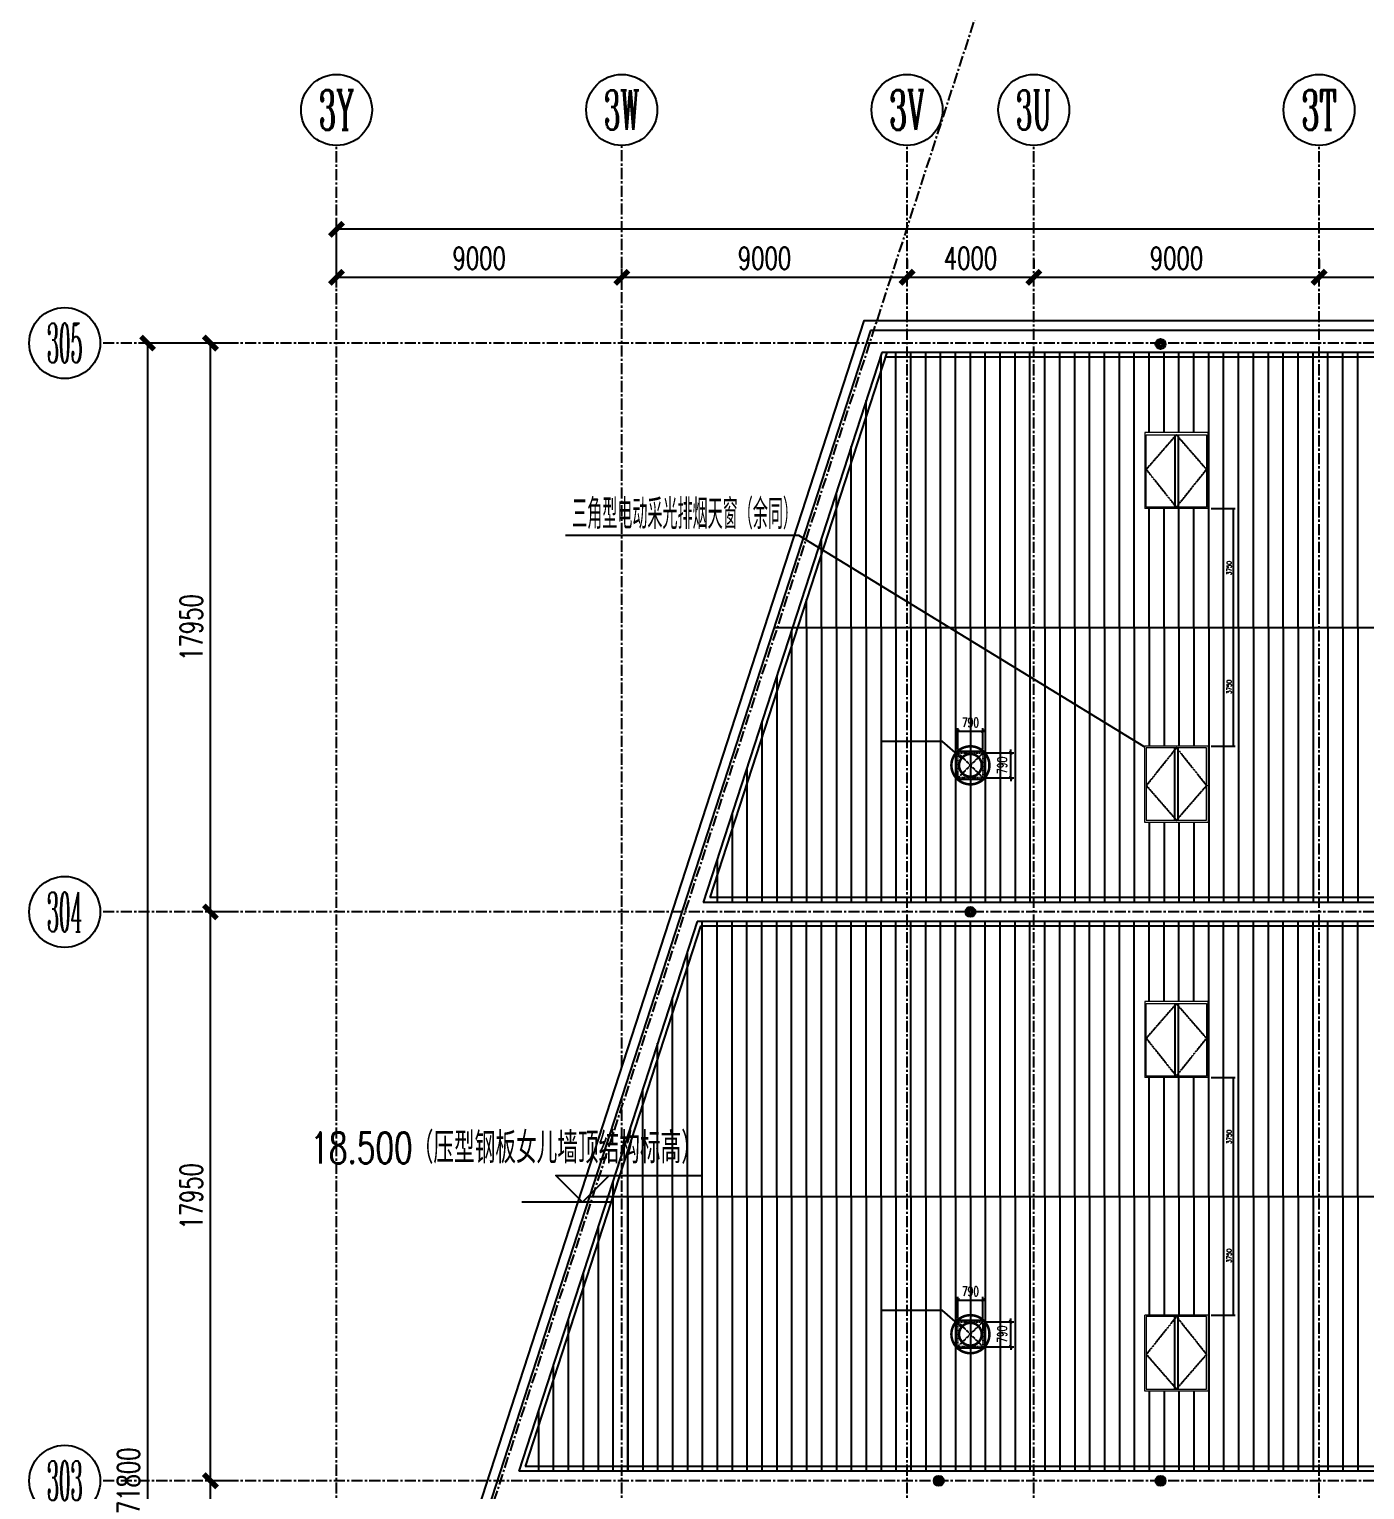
# Model space of a CAD drawing. Extents: x -599358 to 2865263, y -1062760 to 486533.
# Drawn here: x 1799979 to 1842118, y -843935 to -797847 of the extents above; entities that cross this region are included whole.
import ezdxf
from ezdxf.enums import TextEntityAlignment as Align

# ---------------------------------------------------------------- set-up
doc = ezdxf.new("R2010")
doc.units = 0
doc.set_wipeout_variables(frame=1)
for name, pattern in [('CENTER', [2, 1.25, -0.25, 0.25, -0.25]), ('DASH', [0.35, 0.25, -0.1]), ('HIDDEN', [0.375, 0.25, -0.125])]:
    doc.linetypes.add(name, pattern=pattern)
for name, color, linetype in [('3符号', 173, 'Continuous'), ('3索引', 3, 'Continuous'), ('A-AXIS-DP', 126, 'Continuous'), ('A-AXIS-SYMB', 3, 'Continuous'), ('A-LIN-V', 9, 'Continuous'), ('A-SFCE', 30, 'Continuous'), ('A-WINDOW', 140, 'Continuous'), ('DIM', 173, 'Continuous'), ('DIM_SYMB', 3, 'Continuous'), ('DOTE', 1, 'CENTER'), ('PUB_TEXT', 7, 'Continuous'), ('参考线', 8, 'Continuous'), ('外框', 1, 'HIDDEN'), ('屋面板111', 6, 'Continuous'), ('文本', 4, 'Continuous'), ('暖通', 7, 'Continuous'), ('虹吸雨水斗', 6, 'Continuous')]:
    doc.layers.add(name, color=color, linetype=linetype)
doc.layers.add('成型线', color=3, linetype='Continuous', lineweight=18)
doc.styles.add('_TCH_AXIS', font='COMPLEX', dxfattribs={"bigfont": 'GBCBIG'})
doc.styles.add('_TCH_DIM', font='SIMPLEX', dxfattribs={"bigfont": 'GBCBIG'})
doc.styles.add('_TCH_DIM_T3', font='SIMPLEX', dxfattribs={"width": 0.705882, "bigfont": 'GBCBIG'})
doc.styles.add('DHTEXT-1', font='romans.shx', dxfattribs={"width": 0.7, "bigfont": 'chinese.shx'})
doc.styles.add('卓越符号', font='ROMANS.shx', dxfattribs={"width": 0.7, "bigfont": 'CHINESE.shx'})
doc.dimstyles.new('_TCH_ARCH&&100', dxfattribs={"dimtxt": 297.5, "dimasz": 100, "dimexe": 100, "dimexo": 100, "dimgap": 126.25, "dimtad": 1, "dimdec": 0, "dimzin": 0, "dimdsep": 46, "dimtxsty": '_TCH_DIM_T3', "dimblk": 'ARCHTICK', "dimcen": 0.09, "dimclrt": 7, "dimazin": 2, "dimtfac": 1, "dimtdec": 0, "dimtix": 1, "dimtmove": 2, "dimatfit": 3, "dimfxl": 0, "dimtolj": 1, "dimtzin": 0, "dimarcsym": 0})
doc.dimstyles.new('_TCH_ARCH&&50', dxfattribs={"dimtxt": 148.75, "dimasz": 50, "dimexe": 50, "dimexo": 50, "dimgap": 63.125, "dimtad": 1, "dimdec": 0, "dimzin": 0, "dimdsep": 46, "dimtxsty": '_TCH_DIM_T3', "dimblk": 'ARCHTICK', "dimcen": 0.09, "dimclrt": 7, "dimazin": 2, "dimtfac": 1, "dimtdec": 0, "dimtix": 1, "dimtmove": 2, "dimatfit": 3, "dimfxl": 0, "dimtolj": 1, "dimtzin": 0, "dimarcsym": 0})
doc.dimstyles.new('ZN280', dxfattribs={"dimscale": 280, "dimtxt": 2.5, "dimasz": 1.5, "dimexe": 1, "dimexo": 2, "dimgap": 0.9, "dimtad": 1, "dimdec": 0, "dimdsep": 46, "dimtxsty": 'DHTEXT-1', "dimblk": 'ARCHTICK', "dimcen": 2.5, "dimclrd": 173, "dimclre": 173, "dimclrt": 7, "dimazin": 2, "dimtfac": 1, "dimtdec": 0, "dimtix": 1, "dimtmove": 2, "dimatfit": 3, "dimfxl": 0, "dimarcsym": 0})

# ---------------------------------------------------------------- blocks, each defined once
blk = doc.blocks.new('卓越-轴号')
blk.add_circle((0, 0), 4)
at = {"color": 0, "style": '_TCH_AXIS', "width": 1.041667, "flags": 8}
blk.add_attdef('A', text='', height=4.48, dxfattribs=at).set_placement((-2, -2.24), (2, -2.24), align=Align.FIT)
blk = doc.blocks.new('*U612')
at = {"ltscale": 10}
blk.add_line((3.48, 0), (-6.85, 0), dxfattribs=at)
blk.add_lwpolyline([(3, 3), (0, 0), (-3, 3), (13.45, 3)])
at = {"color": 0, "style": '卓越符号', "width": 0.7, "flags": 8}
blk.add_attdef('±0.000', text='', height=3.5, dxfattribs=at).set_placement((13.45, 4.35), align=Align.RIGHT)
blk = doc.blocks.new('“奔腾”虹吸雨水斗')
at = {"layer": '虹吸雨水斗', "lineweight": 25}
for p, q in [((946944, 86685), (947028, 86658)), ((947028, 86641), (946944, 86614)), ((947032, 86673), (946946, 86692)), ((946946, 86607), (947032, 86625)), ((946982, 86753), (947040, 86688)), ((947040, 86611), (946982, 86546)), ((947052, 86699), (946987, 86758)), ((946987, 86541), (947052, 86600)), ((947048, 86793), (947066, 86707)), ((947066, 86592), (947048, 86506)), ((947082, 86711), (947055, 86795)), ((947055, 86504), (947082, 86587)), ((947125, 86795), (947098, 86711)), ((947098, 86587), (947125, 86504)), ((947114, 86707), (947132, 86793)), ((947132, 86506), (947114, 86592)), ((947194, 86758), (947128, 86699)), ((947128, 86600), (947194, 86541)), ((947140, 86688), (947199, 86753)), ((947199, 86546), (947140, 86611)), ((947234, 86692), (947148, 86673)), ((947148, 86625), (947234, 86607)), ((947152, 86658), (947236, 86685)), ((947236, 86614), (947152, 86641))]:
    blk.add_line(p, q, dxfattribs=at)
for radius in [150, 47.6]:
    blk.add_circle((947090, 86649), radius, dxfattribs=at)
for centre, start, end in [((947025, 86649), 291.6382, 68.3675), ((947034, 86682), 261.6382, 38.3675), ((947034, 86617), 321.6382, 98.3675), ((947057, 86706), 231.6382, 8.3675), ((947057, 86593), 351.6382, 128.3675), ((947090, 86715), 201.6382, 338.3675), ((947090, 86584), 21.6382, 158.3675), ((947123, 86706), 171.6382, 308.3675), ((947123, 86593), 51.6382, 188.3675), ((947147, 86682), 141.6382, 278.3675), ((947147, 86617), 81.6382, 218.3675), ((947155, 86649), 111.6382, 248.3675)]:
    blk.add_arc(centre, 8.82, start, end, dxfattribs=at)
blk = doc.blocks.new('_ArchTick')
at = {"color": 0, "linetype": 'ByBlock', "const_width": 0.4}
blk.add_lwpolyline([(-0.5, -0.5), (0.5, 0.5)], dxfattribs=at)
blk = doc.blocks.new('*D1967')
at = {"layer": 'Defpoints', "color": 0, "ltscale": 2800, "transparency": 16777216}
for p in [(1805697, -843650), (1805697, -843650), (1806414, -861600)]:
    blk.add_point(p, dxfattribs=at)
at = {"layer": 'DIM', "color": 173, "linetype": 'ByBlock', "lineweight": -2, "ltscale": 2800, "transparency": 16777216}
for p, q in [((1805697, -861600), (1805697, -843650)), ((1806257, -843650), (1805977, -843650)), ((1805854, -861600), (1805417, -861600))]:
    blk.add_line(p, q, dxfattribs=at)
at = {"layer": 'DIM', "color": 173, "lineweight": -2, "ltscale": 2800, "transparency": 16777216, "xscale": 420, "yscale": 420, "zscale": 420}
for p, rotation in [((1805697, -843650), 90), ((1805697, -861600), 270)]:
    blk.add_blockref('_ArchTick', p, dxfattribs=dict(at, rotation=rotation))
at = {"layer": 'DIM', "color": 7, "ltscale": 2800, "transparency": 16777216, "insert": (1805095, -852625), "char_height": 700, "attachment_point": 5, "rotation": 90, "style": 'DHTEXT-1'}
blk.add_mtext('17950', dxfattribs=at)
blk = doc.blocks.new('*D1968')
at = {"layer": 'Defpoints', "color": 0, "ltscale": 2800, "transparency": 16777216}
for p in [(1805697, -825700), (1805697, -825700), (1805697, -843650)]:
    blk.add_point(p, dxfattribs=at)
at = {"layer": 'DIM', "color": 173, "linetype": 'ByBlock', "lineweight": -2, "ltscale": 2800, "transparency": 16777216}
for p, q in [((1805697, -843650), (1805697, -825700)), ((1806257, -825700), (1805977, -825700)), ((1806257, -843650), (1805977, -843650))]:
    blk.add_line(p, q, dxfattribs=at)
at = {"layer": 'DIM', "color": 173, "lineweight": -2, "ltscale": 2800, "transparency": 16777216, "xscale": 420, "yscale": 420, "zscale": 420}
for p, rotation in [((1805697, -825700), 90), ((1805697, -843650), 270)]:
    blk.add_blockref('_ArchTick', p, dxfattribs=dict(at, rotation=rotation))
at = {"layer": 'DIM', "color": 7, "ltscale": 2800, "transparency": 16777216, "insert": (1805095, -834675), "char_height": 700, "attachment_point": 5, "rotation": 90, "style": 'DHTEXT-1'}
blk.add_mtext('17950', dxfattribs=at)
blk = doc.blocks.new('*D1969')
at = {"layer": 'Defpoints', "color": 0, "ltscale": 2800, "transparency": 16777216}
for p in [(1805697, -807750), (1805697, -807750), (1805697, -825700)]:
    blk.add_point(p, dxfattribs=at)
at = {"layer": 'DIM', "color": 173, "linetype": 'ByBlock', "lineweight": -2, "ltscale": 2800, "transparency": 16777216}
for p, q in [((1805697, -825700), (1805697, -807750)), ((1806257, -807750), (1805977, -807750)), ((1806257, -825700), (1805977, -825700))]:
    blk.add_line(p, q, dxfattribs=at)
at = {"layer": 'DIM', "color": 173, "lineweight": -2, "ltscale": 2800, "transparency": 16777216, "xscale": 420, "yscale": 420, "zscale": 420}
for p, rotation in [((1805697, -807750), 90), ((1805697, -825700), 270)]:
    blk.add_blockref('_ArchTick', p, dxfattribs=dict(at, rotation=rotation))
at = {"layer": 'DIM', "color": 7, "ltscale": 2800, "transparency": 16777216, "insert": (1805095, -816725), "char_height": 700, "attachment_point": 5, "rotation": 90, "style": 'DHTEXT-1'}
blk.add_mtext('17950', dxfattribs=at)
blk = doc.blocks.new('*D1970')
at = {"layer": 'Defpoints', "color": 0, "ltscale": 2800, "transparency": 16777216}
for p in [(1806732, -807750), (1803714, -879550), (1806732, -879550)]:
    blk.add_point(p, dxfattribs=at)
at = {"layer": 'DIM', "color": 173, "linetype": 'ByBlock', "lineweight": -2, "ltscale": 2800, "transparency": 16777216}
for p, q in [((1806172, -807750), (1803434, -807750)), ((1803714, -807750), (1803714, -879550)), ((1806172, -879550), (1803434, -879550))]:
    blk.add_line(p, q, dxfattribs=at)
at = {"layer": 'DIM', "color": 173, "lineweight": -2, "ltscale": 2800, "transparency": 16777216, "xscale": 420, "yscale": 420, "zscale": 420}
for p, rotation in [((1803714, -807750), 90), ((1803714, -879550), 270)]:
    blk.add_blockref('_ArchTick', p, dxfattribs=dict(at, rotation=rotation))
at = {"layer": 'DIM', "color": 7, "ltscale": 2800, "transparency": 16777216, "insert": (1803112, -843650), "char_height": 700, "attachment_point": 5, "rotation": 90, "style": 'DHTEXT-1'}
blk.add_mtext('71800', dxfattribs=at)
blk = doc.blocks.new('*D1971')
at = {"layer": 'Defpoints', "color": 0, "ltscale": 2800, "transparency": 16777216}
for p in [(1818675, -805676), (1809675, -806560), (1818675, -806560)]:
    blk.add_point(p, dxfattribs=at)
at = {"layer": 'DIM', "color": 173, "linetype": 'ByBlock', "lineweight": -2, "ltscale": 2800, "transparency": 16777216}
for p, q in [((1809675, -806000), (1809675, -805396)), ((1818675, -806000), (1818675, -805396)), ((1809675, -805676), (1818675, -805676))]:
    blk.add_line(p, q, dxfattribs=at)
at = {"layer": 'DIM', "color": 173, "lineweight": -2, "ltscale": 2800, "transparency": 16777216, "xscale": 420, "yscale": 420, "zscale": 420, "rotation": 180}
blk.add_blockref('_ArchTick', (1809675, -805676), dxfattribs=at)
at = {"layer": 'DIM', "color": 173, "lineweight": -2, "ltscale": 2800, "transparency": 16777216, "xscale": 420, "yscale": 420, "zscale": 420}
blk.add_blockref('_ArchTick', (1818675, -805676), dxfattribs=at)
at = {"layer": 'DIM', "color": 7, "ltscale": 2800, "transparency": 16777216, "insert": (1814175, -805074), "char_height": 700, "attachment_point": 5, "style": 'DHTEXT-1'}
blk.add_mtext('9000', dxfattribs=at)
blk = doc.blocks.new('*D1972')
at = {"layer": 'Defpoints', "color": 0, "ltscale": 2800, "transparency": 16777216}
for p in [(1827675, -805676), (1827675, -805676), (1818675, -806560)]:
    blk.add_point(p, dxfattribs=at)
at = {"layer": 'DIM', "color": 173, "linetype": 'ByBlock', "lineweight": -2, "ltscale": 2800, "transparency": 16777216}
for p, q in [((1827675, -805116), (1827675, -805396)), ((1818675, -806000), (1818675, -805396)), ((1818675, -805676), (1827675, -805676))]:
    blk.add_line(p, q, dxfattribs=at)
at = {"layer": 'DIM', "color": 173, "lineweight": -2, "ltscale": 2800, "transparency": 16777216, "xscale": 420, "yscale": 420, "zscale": 420, "rotation": 180}
blk.add_blockref('_ArchTick', (1818675, -805676), dxfattribs=at)
at = {"layer": 'DIM', "color": 173, "lineweight": -2, "ltscale": 2800, "transparency": 16777216, "xscale": 420, "yscale": 420, "zscale": 420}
blk.add_blockref('_ArchTick', (1827675, -805676), dxfattribs=at)
at = {"layer": 'DIM', "color": 7, "ltscale": 2800, "transparency": 16777216, "insert": (1823175, -805074), "char_height": 700, "attachment_point": 5, "style": 'DHTEXT-1'}
blk.add_mtext('9000', dxfattribs=at)
blk = doc.blocks.new('*D1973')
at = {"layer": 'Defpoints', "color": 0, "ltscale": 2800, "transparency": 16777216}
for p in [(1827675, -805676), (1831675, -805676), (1831675, -805676)]:
    blk.add_point(p, dxfattribs=at)
at = {"layer": 'DIM', "color": 173, "linetype": 'ByBlock', "lineweight": -2, "ltscale": 2800, "transparency": 16777216}
for p, q in [((1827675, -805116), (1827675, -805396)), ((1831675, -805116), (1831675, -805396)), ((1827675, -805676), (1831675, -805676))]:
    blk.add_line(p, q, dxfattribs=at)
at = {"layer": 'DIM', "color": 173, "lineweight": -2, "ltscale": 2800, "transparency": 16777216, "xscale": 420, "yscale": 420, "zscale": 420, "rotation": 180}
blk.add_blockref('_ArchTick', (1827675, -805676), dxfattribs=at)
at = {"layer": 'DIM', "color": 173, "lineweight": -2, "ltscale": 2800, "transparency": 16777216, "xscale": 420, "yscale": 420, "zscale": 420}
blk.add_blockref('_ArchTick', (1831675, -805676), dxfattribs=at)
at = {"layer": 'DIM', "color": 7, "ltscale": 2800, "transparency": 16777216, "insert": (1829675, -805074), "char_height": 700, "attachment_point": 5, "style": 'DHTEXT-1'}
blk.add_mtext('4000', dxfattribs=at)
blk = doc.blocks.new('*D1974')
at = {"layer": 'Defpoints', "color": 0, "ltscale": 2800, "transparency": 16777216}
for p in [(1831675, -805676), (1840675, -805676), (1840675, -805676)]:
    blk.add_point(p, dxfattribs=at)
at = {"layer": 'DIM', "color": 173, "linetype": 'ByBlock', "lineweight": -2, "ltscale": 2800, "transparency": 16777216}
for p, q in [((1831675, -805116), (1831675, -805396)), ((1840675, -805116), (1840675, -805396)), ((1831675, -805676), (1840675, -805676))]:
    blk.add_line(p, q, dxfattribs=at)
at = {"layer": 'DIM', "color": 173, "lineweight": -2, "ltscale": 2800, "transparency": 16777216, "xscale": 420, "yscale": 420, "zscale": 420, "rotation": 180}
blk.add_blockref('_ArchTick', (1831675, -805676), dxfattribs=at)
at = {"layer": 'DIM', "color": 173, "lineweight": -2, "ltscale": 2800, "transparency": 16777216, "xscale": 420, "yscale": 420, "zscale": 420}
blk.add_blockref('_ArchTick', (1840675, -805676), dxfattribs=at)
at = {"layer": 'DIM', "color": 7, "ltscale": 2800, "transparency": 16777216, "insert": (1836175, -805074), "char_height": 700, "attachment_point": 5, "style": 'DHTEXT-1'}
blk.add_mtext('9000', dxfattribs=at)
blk = doc.blocks.new('*D1975')
at = {"layer": 'Defpoints', "color": 0, "ltscale": 2800, "transparency": 16777216}
for p in [(1840675, -805676), (1849675, -805676), (1849675, -805676)]:
    blk.add_point(p, dxfattribs=at)
at = {"layer": 'DIM', "color": 173, "linetype": 'ByBlock', "lineweight": -2, "ltscale": 2800, "transparency": 16777216}
for p, q in [((1840675, -805116), (1840675, -805396)), ((1849675, -805116), (1849675, -805396)), ((1840675, -805676), (1849675, -805676))]:
    blk.add_line(p, q, dxfattribs=at)
at = {"layer": 'DIM', "color": 173, "lineweight": -2, "ltscale": 2800, "transparency": 16777216, "xscale": 420, "yscale": 420, "zscale": 420, "rotation": 180}
blk.add_blockref('_ArchTick', (1840675, -805676), dxfattribs=at)
at = {"layer": 'DIM', "color": 173, "lineweight": -2, "ltscale": 2800, "transparency": 16777216, "xscale": 420, "yscale": 420, "zscale": 420}
blk.add_blockref('_ArchTick', (1849675, -805676), dxfattribs=at)
at = {"layer": 'DIM', "color": 7, "ltscale": 2800, "transparency": 16777216, "insert": (1845175, -805074), "char_height": 700, "attachment_point": 5, "style": 'DHTEXT-1'}
blk.add_mtext('9000', dxfattribs=at)
blk = doc.blocks.new('*D1993')
at = {"layer": 'Defpoints', "color": 0, "ltscale": 2800, "transparency": 16777216}
for p in [(1809675, -804161), (1809675, -806364), (1994475, -806364)]:
    blk.add_point(p, dxfattribs=at)
at = {"layer": 'DIM', "color": 173, "linetype": 'ByBlock', "lineweight": -2, "ltscale": 2800, "transparency": 16777216}
for p, q in [((1809675, -805804), (1809675, -803881)), ((1994475, -804161), (1809675, -804161)), ((1994475, -805804), (1994475, -803881))]:
    blk.add_line(p, q, dxfattribs=at)
at = {"layer": 'DIM', "color": 173, "lineweight": -2, "ltscale": 2800, "transparency": 16777216, "xscale": 420, "yscale": 420, "zscale": 420, "rotation": 180}
blk.add_blockref('_ArchTick', (1809675, -804161), dxfattribs=at)
at = {"layer": 'DIM', "color": 173, "lineweight": -2, "ltscale": 2800, "transparency": 16777216, "xscale": 420, "yscale": 420, "zscale": 420}
blk.add_blockref('_ArchTick', (1994475, -804161), dxfattribs=at)
at = {"layer": 'DIM', "color": 7, "ltscale": 2800, "transparency": 16777216, "insert": (1902075, -803559), "char_height": 700, "attachment_point": 5, "style": 'DHTEXT-1'}
blk.add_mtext('184800', dxfattribs=at)
blk = doc.blocks.new('*D1776')
at = {"layer": 'A-AXIS-DP', "color": 0, "lineweight": -2, "transparency": 16777216}
for p, q in [((-1274, 395), (-1274, 495)), ((-495, 395), (-1374, 395)), ((-1274, 395), (-1274, -395)), ((-495, -395), (-1374, -395)), ((-1274, -395), (-1274, -495))]:
    blk.add_line(p, q, dxfattribs=at)
at = {"layer": 'Defpoints', "color": 0, "transparency": 16777216}
for p in [(-395, 395), (-1274, -395), (-395, -395)]:
    blk.add_point(p, dxfattribs=at)
at = {"layer": 'A-AXIS-DP', "color": 0, "lineweight": -2, "transparency": 16777216, "xscale": 100, "yscale": 100, "zscale": 100}
for p, rotation in [((-1274, 395), 270), ((-1274, -395), 90)]:
    blk.add_blockref('_ArchTick', p, dxfattribs=dict(at, rotation=rotation))
at = {"layer": 'A-AXIS-DP', "color": 7, "transparency": 16777216, "insert": (-999, 0), "char_height": 297.5, "attachment_point": 5, "rotation": 270, "style": '_TCH_DIM_T3'}
blk.add_mtext('\\A1;790', dxfattribs=at)
blk = doc.blocks.new('*D1777')
at = {"layer": 'A-AXIS-DP', "color": 0, "lineweight": -2, "transparency": 16777216}
for p, q in [((-395, -495), (-395, -1178)), ((395, -495), (395, -1178)), ((-395, -1078), (-495, -1078)), ((395, -1078), (-395, -1078)), ((395, -1078), (495, -1078))]:
    blk.add_line(p, q, dxfattribs=at)
at = {"layer": 'Defpoints', "color": 0, "transparency": 16777216}
for p in [(-395, -395), (395, -395), (-395, -1078)]:
    blk.add_point(p, dxfattribs=at)
at = {"layer": 'A-AXIS-DP', "color": 0, "lineweight": -2, "transparency": 16777216, "xscale": 100, "yscale": 100, "zscale": 100}
blk.add_blockref('_ArchTick', (-395, -1078), dxfattribs=at)
at = {"layer": 'A-AXIS-DP', "color": 0, "lineweight": -2, "transparency": 16777216, "xscale": 100, "yscale": 100, "zscale": 100, "rotation": 180}
blk.add_blockref('_ArchTick', (395, -1078), dxfattribs=at)
at = {"layer": 'A-AXIS-DP', "color": 7, "transparency": 16777216, "insert": (0, -1353), "char_height": 297.5, "attachment_point": 5, "rotation": 180, "style": '_TCH_DIM_T3'}
blk.add_mtext('\\A1;790', dxfattribs=at)
blk = doc.blocks.new('44')
blk.add_wipeout([(277496, 745320), (279896, 745320), (279896, 747320), (277496, 747320)]).dxf.layer = '参考线'
at = {"color": 2}
for p, q in [((277566, 746370), (279851, 746370)), ((277566, 746270), (279851, 746270))]:
    blk.add_line(p, q, dxfattribs=at)
at = {"layer": '外框'}
for points in [[(279851, 746320), (278658, 747270), (277566, 746320)], [(279851, 746320), (278658, 745370), (277566, 746320)]]:
    blk.add_lwpolyline(points, dxfattribs=at)
at = {"layer": '成型线'}
blk.add_line((279896, 745320), (279896, 747320), dxfattribs=at)
blk.add_lwpolyline([(279896, 745320), (277496, 745320), (277496, 747320), (279896, 747320)], dxfattribs=at)
blk.add_lwpolyline([(279851, 745370), (279851, 747270), (277566, 747270), (277566, 745370)], close=True, dxfattribs=at)
blk = doc.blocks.new('*D2423')
at = {"layer": 'A-WINDOW', "color": 0, "lineweight": -2, "transparency": 16777216}
for p, q in [((367696, 714320), (368446, 714320)), ((368396, 710570), (368396, 714320)), ((367696, 710570), (368446, 710570))]:
    blk.add_line(p, q, dxfattribs=at)
at = {"layer": 'Defpoints', "color": 0, "transparency": 16777216}
for p in [(367646, 714320), (368396, 714320), (367646, 710570)]:
    blk.add_point(p, dxfattribs=at)
at = {"layer": 'A-WINDOW', "color": 0, "lineweight": -2, "transparency": 16777216, "xscale": 50, "yscale": 50, "zscale": 50}
for p, rotation in [((368396, 714320), 90), ((368396, 710570), 270)]:
    blk.add_blockref('_ArchTick', p, dxfattribs=dict(at, rotation=rotation))
at = {"layer": 'A-WINDOW', "color": 7, "transparency": 16777216, "insert": (368258, 712445), "char_height": 148.8, "attachment_point": 5, "rotation": 90, "style": '_TCH_DIM_T3'}
blk.add_mtext('\\A1;3750', dxfattribs=at)
blk = doc.blocks.new('*D2424')
at = {"layer": 'A-WINDOW', "color": 0, "lineweight": -2, "transparency": 16777216}
for p, q in [((367696, 718070), (368446, 718070)), ((368396, 714320), (368396, 718070)), ((367696, 714320), (368446, 714320))]:
    blk.add_line(p, q, dxfattribs=at)
at = {"layer": 'Defpoints', "color": 0, "transparency": 16777216}
for p in [(367646, 718070), (368396, 718070), (367646, 714320)]:
    blk.add_point(p, dxfattribs=at)
at = {"layer": 'A-WINDOW', "color": 0, "lineweight": -2, "transparency": 16777216, "xscale": 50, "yscale": 50, "zscale": 50}
for p, rotation in [((368396, 718070), 90), ((368396, 714320), 270)]:
    blk.add_blockref('_ArchTick', p, dxfattribs=dict(at, rotation=rotation))
at = {"layer": 'A-WINDOW', "color": 7, "transparency": 16777216, "insert": (368258, 716195), "char_height": 148.8, "attachment_point": 5, "rotation": 90, "style": '_TCH_DIM_T3'}
blk.add_mtext('\\A1;3750', dxfattribs=at)
blk = doc.blocks.new('fengji')
at = {"layer": 'DIM_SYMB'}
for p, q in [((324.2, -267.9), (884.2, -747.9)), ((884.2, -747.9), (2834.2, -747.9))]:
    blk.add_line(p, q, dxfattribs=at)
at = {"layer": 'DIM_SYMB', "const_width": 40}
blk.add_lwpolyline([(310.3, -253.5, -1), (338.1, -282.3, -1)], format="xyb", close=True, dxfattribs=at)
at = {"layer": '暖通', "color": 7, "linetype": 'DASH', "ltscale": 0.5}
for p, q in [((-395, 395), (395, -395)), ((395, 395), (-395, -395))]:
    blk.add_line(p, q, dxfattribs=at)
at = {"layer": '暖通', "color": 7, "const_width": 79.8}
for points in [[(0, -600.2, -1), (0, 600.2, -1)], [(0, -600.2, 1), (0, 600.2, 1)]]:
    blk.add_lwpolyline(points, format="xyb", dxfattribs=at)
at = {"layer": '暖通', "color": 7, "ltscale": 0.5}
blk.add_lwpolyline([(-445, 445), (445, 445), (445, -445), (-445, -445)], close=True, dxfattribs=at)
at = {"layer": '暖通', "color": 7, "linetype": 'DASH', "const_width": 79.8}
for points in [[(0, -358.3, -1), (0, 358.3, -1)], [(0, -358.3, 1), (0, 358.3, 1)]]:
    blk.add_lwpolyline(points, format="xyb", dxfattribs=at)
at = {"layer": '暖通', "color": 7, "linetype": 'DASH', "ltscale": 0.5}
blk.add_lwpolyline([(-395, 395), (395, 395), (395, -395), (-395, -395)], close=True, dxfattribs=at)
at = {"layer": 'A-AXIS-DP'}
for p1, distance, picture, middle in [((-395, 395), -879.2, '*D1776', (-999.2, 0)), ((395, -395), 682.9, '*D1777', (0, -1352.9))]:
    dim = blk.add_aligned_dim(p1=p1, p2=(-395, -395), distance=distance, dimstyle='_TCH_ARCH&&100', dxfattribs=at)
    dim.commit()
    dim.dimension.update_dxf_attribs({"geometry": picture, "text_midpoint": middle})
blk = doc.blocks.new('A$Cff7cfbaa')
at = {"layer": '暖通', "rotation": 180}
for p in [(20000, -13325), (20000, -31275)]:
    blk.add_blockref('fengji', p, dxfattribs=at)
blk = doc.blocks.new('frtt')
at = {"layer": 'A-LIN-V', "xscale": -1, "rotation": 90}
blk.add_blockref('44', (1112915.9, 997965.8), dxfattribs=at)
at = {"layer": 'A-LIN-V', "rotation": 90}
blk.add_blockref('44', (1112915.9, 430674.2), dxfattribs=at)
at = {"layer": 'A-WINDOW', "color": 1}
for p1, p2, picture, middle in [((367645.9, 714320), (367645.9, 718070), '*D2424', (368258.4, 716195)), ((367645.9, 710570), (367645.9, 714320), '*D2423', (368258.4, 712445))]:
    dim = blk.add_aligned_dim(p1=p1, p2=p2, distance=-750, dimstyle='_TCH_ARCH&&50', dxfattribs=at)
    dim.commit()
    dim.dimension.update_dxf_attribs({"geometry": picture, "text_midpoint": middle})
blk = doc.blocks.new('A$C306215c0')
at = {"layer": 'A-WINDOW'}
for p in [(-340096, -723295), (-340096, -741245)]:
    blk.add_blockref('frtt', p, dxfattribs=at)

msp = doc.modelspace()

# ---------------------------------------------------------------- linework, layer by layer
at = {"layer": 'A-AXIS-SYMB'}
for p, q in [((1824259, -813827.3), (1816899, -813827.3)), ((1836224.9, -821147.3), (1824259, -813827.3))]:
    msp.add_line(p, q, dxfattribs=at)
at = {"layer": 'A-AXIS-SYMB', "const_width": 80}
msp.add_lwpolyline([(1836259, -821168.2, 1), (1836190.8, -821126.5, 1)], format="xyb", close=True, dxfattribs=at)
at = {"layer": 'A-LIN-V'}
for p, q in [((1827034.5, -808050), (1821453.8, -825250)), ((1821161.8, -826150), (1815629.7, -843200))]:
    msp.add_line(p, q, dxfattribs=at)
for points in [[(1994174.8, -808200), (1826985.9, -808200)], [(1994174.8, -825250), (1821453.8, -825250)], [(1994174.8, -826150), (1821161.8, -826150)], [(1994174.8, -843200), (1815629.7, -843200)]]:
    msp.add_lwpolyline(points, dxfattribs=at)
at = {"layer": 'A-SFCE'}
for p, q in [((1826525.7, -807350), (1809074.8, -861134.1)), ((1994174.8, -807350), (1826525.7, -807350))]:
    msp.add_line(p, q, dxfattribs=at)
for points in [[(1994474.8, -880250), (1994474.8, -807050), (1826307.7, -807050), (1808774.8, -861086.7), (1808774.8, -862100), (1809374.8, -862100)], [(1823483.9, -816725), (1994174.8, -816725)], [(1817651.7, -834675), (1994174.8, -834675)]]:
    msp.add_lwpolyline(points, dxfattribs=at)
at = {"layer": 'DOTE', "ltscale": 280}
for p, q in [((1809674.8, -887730), (1809674.8, -801515)), ((1818674.8, -830574.7), (1818674.8, -801515)), ((1827674.8, -887730), (1827674.8, -801515)), ((1831674.8, -887730), (1831674.8, -801515)), ((1840674.8, -887730), (1840674.8, -801515)), ((2002579, -807750), (1802219, -807750)), ((2002579, -825700), (1802219, -825700)), ((1818674.8, -887730), (1818674.8, -831546.8)), ((2002579, -843650), (1802219, -843650))]:
    msp.add_line(p, q, dxfattribs=at)
msp.add_lwpolyline([(1807209.2, -867208), (1832543.3, -789127.7)], dxfattribs=at)
at = {"layer": '屋面板111', "ltscale": 2500}
for p, q in [((1826876.8, -808050), (1821247.4, -825400)), ((1826854.8, -816725), (1826854.8, -808117.9)), ((1827324.8, -816725), (1827324.8, -808050)), ((1827794.8, -816725), (1827794.8, -808050)), ((1828264.8, -816725), (1828264.8, -808050)), ((1828734.8, -816725), (1828734.8, -808050)), ((1829204.8, -816725), (1829204.8, -808050)), ((1829674.8, -816725), (1829674.8, -808050)), ((1830144.8, -816725), (1830144.8, -808050)), ((1830614.8, -816725), (1830614.8, -808050)), ((1831084.8, -816725), (1831084.8, -808050)), ((1831554.8, -816725), (1831554.8, -808050)), ((1832024.8, -816725), (1832024.8, -808050)), ((1832494.8, -816725), (1832494.8, -808050)), ((1832964.8, -816725), (1832964.8, -808050)), ((1833434.8, -816725), (1833434.8, -808050)), ((1833904.8, -816725), (1833904.8, -808050)), ((1834374.8, -816725), (1834374.8, -808050)), ((1834844.8, -816725), (1834844.8, -808050)), ((1835314.8, -816725), (1835314.8, -808050)), ((1835784.8, -816725), (1835784.8, -808050)), ((1836254.8, -816725), (1836254.8, -808050)), ((1836724.8, -816725), (1836724.8, -808050)), ((1837194.8, -816725), (1837194.8, -808050)), ((1837664.8, -816725), (1837664.8, -808050)), ((1838134.8, -816725), (1838134.8, -808050)), ((1838604.8, -816725), (1838604.8, -808050)), ((1839074.8, -816725), (1839074.8, -808050)), ((1839544.8, -816725), (1839544.8, -808050)), ((1840014.8, -816725), (1840014.8, -808050)), ((1840484.8, -816725), (1840484.8, -808050)), ((1840954.8, -816725), (1840954.8, -808050)), ((1841424.8, -816725), (1841424.8, -808050)), ((1841894.8, -816725), (1841894.8, -808050)), ((1826384.8, -816725), (1826384.8, -809566.5)), ((1825914.8, -816725), (1825914.8, -811015)), ((1825444.8, -816725), (1825444.8, -812463.6)), ((1824974.8, -816725), (1824974.8, -813912.1)), ((1824504.8, -816725), (1824504.8, -815846.7)), ((1824034.8, -816809.2), (1824034.8, -825400)), ((1824504.8, -816725), (1824504.8, -825400)), ((1824974.8, -816725), (1824974.8, -825400)), ((1825444.8, -816725), (1825444.8, -825400)), ((1825914.8, -816725), (1825914.8, -825400)), ((1826384.8, -816725), (1826384.8, -825400)), ((1826854.8, -816725), (1826854.8, -825400)), ((1827324.8, -816725), (1827324.8, -825400)), ((1827794.8, -816725), (1827794.8, -825400)), ((1828264.8, -816725), (1828264.8, -825400)), ((1828734.8, -816725), (1828734.8, -825400)), ((1829204.8, -816725), (1829204.8, -825400)), ((1829674.8, -816725), (1829674.8, -825400)), ((1830144.8, -816725), (1830144.8, -825400)), ((1830614.8, -816725), (1830614.8, -825400)), ((1831084.8, -816725), (1831084.8, -825400)), ((1831554.8, -816725), (1831554.8, -825400)), ((1832024.8, -816725), (1832024.8, -825400)), ((1832494.8, -816725), (1832494.8, -825400)), ((1832964.8, -816725), (1832964.8, -825400)), ((1833434.8, -816725), (1833434.8, -825400)), ((1833904.8, -816725), (1833904.8, -825400)), ((1834374.8, -816725), (1834374.8, -825400)), ((1834844.8, -816725), (1834844.8, -825400)), ((1835314.8, -816725), (1835314.8, -825400)), ((1835784.8, -816725), (1835784.8, -825400)), ((1836254.8, -816725), (1836254.8, -825400)), ((1836724.8, -816725), (1836724.8, -825400)), ((1837194.8, -816725), (1837194.8, -825400)), ((1837664.8, -816725), (1837664.8, -825400)), ((1838134.8, -816725), (1838134.8, -825400)), ((1838604.8, -816725), (1838604.8, -825400)), ((1839074.8, -816725), (1839074.8, -825400)), ((1839544.8, -816725), (1839544.8, -825400)), ((1840014.8, -816725), (1840014.8, -825400)), ((1840484.8, -816725), (1840484.8, -825400)), ((1840954.8, -816725), (1840954.8, -825400)), ((1841424.8, -816725), (1841424.8, -825400)), ((1841894.8, -816725), (1841894.8, -825400)), ((1823564.8, -818257.8), (1823564.8, -825400)), ((1823094.8, -819706.3), (1823094.8, -825400)), ((1822624.8, -821154.9), (1822624.8, -825400)), ((1822154.8, -822603.4), (1822154.8, -825400)), ((1821684.8, -824052), (1821684.8, -825400)), ((1821052.7, -826000), (1815423.3, -843350)), ((1821214.8, -834675), (1821214.8, -826000)), ((1821684.8, -834675), (1821684.8, -826000)), ((1822154.8, -834675), (1822154.8, -826000)), ((1822624.8, -834675), (1822624.8, -826000)), ((1823094.8, -834675), (1823094.8, -826000)), ((1823564.8, -834675), (1823564.8, -826000)), ((1824034.8, -834675), (1824034.8, -826000)), ((1824504.8, -834675), (1824504.8, -826000)), ((1824974.8, -834675), (1824974.8, -826000)), ((1825444.8, -834675), (1825444.8, -826000)), ((1825914.8, -834675), (1825914.8, -826000)), ((1826384.8, -834675), (1826384.8, -826000)), ((1826854.8, -834675), (1826854.8, -826000)), ((1827324.8, -834675), (1827324.8, -826000)), ((1827794.8, -834675), (1827794.8, -826000)), ((1828264.8, -834675), (1828264.8, -826000)), ((1828734.8, -834675), (1828734.8, -826000)), ((1829204.8, -834675), (1829204.8, -826000)), ((1829674.8, -834675), (1829674.8, -826000)), ((1830144.8, -834675), (1830144.8, -826000)), ((1830614.8, -834675), (1830614.8, -826000)), ((1831084.8, -834675), (1831084.8, -826000)), ((1831554.8, -834675), (1831554.8, -826000)), ((1832024.8, -834675), (1832024.8, -826000)), ((1832494.8, -834675), (1832494.8, -826000)), ((1832964.8, -834675), (1832964.8, -826000)), ((1833434.8, -834675), (1833434.8, -826000)), ((1833904.8, -834675), (1833904.8, -826000)), ((1834374.8, -834675), (1834374.8, -826000)), ((1834844.8, -834675), (1834844.8, -826000)), ((1835314.8, -834675), (1835314.8, -826000)), ((1835784.8, -834675), (1835784.8, -826000)), ((1836254.8, -834675), (1836254.8, -826000)), ((1836724.8, -834675), (1836724.8, -826000)), ((1837194.8, -834675), (1837194.8, -826000)), ((1837664.8, -834675), (1837664.8, -826000)), ((1838134.8, -834675), (1838134.8, -826000)), ((1838604.8, -834675), (1838604.8, -826000)), ((1839074.8, -834675), (1839074.8, -826000)), ((1839544.8, -834675), (1839544.8, -826000)), ((1840014.8, -834675), (1840014.8, -826000)), ((1840484.8, -834675), (1840484.8, -826000)), ((1840954.8, -834675), (1840954.8, -826000)), ((1841424.8, -834675), (1841424.8, -826000)), ((1841894.8, -834675), (1841894.8, -826000)), ((1820744.8, -834675), (1820744.8, -826949.1)), ((1820274.8, -834675), (1820274.8, -828397.6)), ((1819804.8, -834675), (1819804.8, -829846.2)), ((1819334.8, -834675), (1819334.8, -831294.7)), ((1818864.8, -843350), (1818864.8, -833229.3)), ((1818394.8, -834191.8), (1818394.8, -843350)), ((1818864.8, -834675), (1818864.8, -843350)), ((1819334.8, -834675), (1819334.8, -843350)), ((1819804.8, -834675), (1819804.8, -843350)), ((1820274.8, -834675), (1820274.8, -843350)), ((1820744.8, -834675), (1820744.8, -843350)), ((1821214.8, -834675), (1821214.8, -843350)), ((1821684.8, -834675), (1821684.8, -843350)), ((1822154.8, -834675), (1822154.8, -843350)), ((1822624.8, -834675), (1822624.8, -843350)), ((1823094.8, -834675), (1823094.8, -843350)), ((1823564.8, -834675), (1823564.8, -843350)), ((1824034.8, -834675), (1824034.8, -843350)), ((1824504.8, -834675), (1824504.8, -843350)), ((1824974.8, -834675), (1824974.8, -843350)), ((1825444.8, -834675), (1825444.8, -843350)), ((1825914.8, -834675), (1825914.8, -843350)), ((1826384.8, -834675), (1826384.8, -843350)), ((1826854.8, -834675), (1826854.8, -843350)), ((1827324.8, -834675), (1827324.8, -843350)), ((1827794.8, -834675), (1827794.8, -843350)), ((1828264.8, -834675), (1828264.8, -843350)), ((1828734.8, -834675), (1828734.8, -843350)), ((1829204.8, -834675), (1829204.8, -843350)), ((1829674.8, -834675), (1829674.8, -843350)), ((1830144.8, -834675), (1830144.8, -843350)), ((1830614.8, -834675), (1830614.8, -843350)), ((1831084.8, -834675), (1831084.8, -843350)), ((1831554.8, -834675), (1831554.8, -843350)), ((1832024.8, -834675), (1832024.8, -843350)), ((1832494.8, -834675), (1832494.8, -843350)), ((1832964.8, -834675), (1832964.8, -843350)), ((1833434.8, -834675), (1833434.8, -843350)), ((1833904.8, -834675), (1833904.8, -843350)), ((1834374.8, -834675), (1834374.8, -843350)), ((1834844.8, -834675), (1834844.8, -843350)), ((1835314.8, -834675), (1835314.8, -843350)), ((1835784.8, -834675), (1835784.8, -843350)), ((1836254.8, -834675), (1836254.8, -843350)), ((1836724.8, -834675), (1836724.8, -843350)), ((1837194.8, -834675), (1837194.8, -843350)), ((1837664.8, -834675), (1837664.8, -843350)), ((1838134.8, -834675), (1838134.8, -843350)), ((1838604.8, -834675), (1838604.8, -843350)), ((1839074.8, -834675), (1839074.8, -843350)), ((1839544.8, -834675), (1839544.8, -843350)), ((1840014.8, -834675), (1840014.8, -843350)), ((1840484.8, -834675), (1840484.8, -843350)), ((1840954.8, -834675), (1840954.8, -843350)), ((1841424.8, -834675), (1841424.8, -843350)), ((1841894.8, -834675), (1841894.8, -843350)), ((1817924.8, -835640.4), (1817924.8, -843350)), ((1817454.8, -837088.9), (1817454.8, -843350)), ((1816984.8, -838537.5), (1816984.8, -843350)), ((1816514.8, -839986), (1816514.8, -843350)), ((1816044.8, -841434.6), (1816044.8, -843350))]:
    msp.add_line(p, q, dxfattribs=at)
for points in [[(1994174.8, -808050), (1826876.8, -808050)], [(1994174.8, -825400), (1821247.4, -825400)], [(1994174.8, -826000), (1821052.7, -826000)], [(1994174.8, -843350), (1815423.3, -843350)]]:
    msp.add_lwpolyline(points, dxfattribs=at)

# ---------------------------------------------------------------- block references
at = {"layer": '3符号', "color": 7}
ref = msp.add_blockref('卓越-轴号', (1809674.8, -800395), dxfattribs=dict(at, xscale=280, yscale=280, zscale=280))
ref.add_attrib('A', '3Y', dxfattribs={"layer": '0', "color": 0, "height": 1254.4, "style": '_TCH_AXIS', "width": 0.493421}).set_placement((1809114.8, -801022.2), (1810234.8, -801022.2), align=Align.FIT)
ref = msp.add_blockref('卓越-轴号', (1818674.8, -800395), dxfattribs=dict(at, xscale=280, yscale=280, zscale=280))
ref.add_attrib('A', '3W', dxfattribs={"layer": '0', "color": 0, "height": 1254.4, "style": '_TCH_AXIS', "width": 0.457317}).set_placement((1818114.8, -801022.2), (1819234.8, -801022.2), align=Align.FIT)
ref = msp.add_blockref('卓越-轴号', (1827674.8, -800395), dxfattribs=dict(at, xscale=280, yscale=280, zscale=280))
ref.add_attrib('A', '3V', dxfattribs={"layer": '0', "color": 0, "height": 1254.4, "style": '_TCH_AXIS', "width": 0.506757}).set_placement((1827114.8, -801022.2), (1828234.8, -801022.2), align=Align.FIT)
ref = msp.add_blockref('卓越-轴号', (1831674.8, -800395), dxfattribs=dict(at, xscale=280, yscale=280, zscale=280))
ref.add_attrib('A', '3U', dxfattribs={"layer": '0', "color": 0, "height": 1254.4, "style": '_TCH_AXIS', "width": 0.480769}).set_placement((1831114.8, -801022.2), (1832234.8, -801022.2), align=Align.FIT)
ref = msp.add_blockref('卓越-轴号', (1840674.8, -800395), dxfattribs=dict(at, xscale=280, yscale=280, zscale=280))
ref.add_attrib('A', '3T', dxfattribs={"layer": '0', "color": 0, "height": 1254.4, "style": '_TCH_AXIS', "width": 0.551471}).set_placement((1840114.8, -801022.2), (1841234.8, -801022.2), align=Align.FIT)
ref = msp.add_blockref('卓越-轴号', (1801099, -807750), dxfattribs=dict(at, xscale=280, yscale=280, zscale=280))
ref.add_attrib('A', '305', dxfattribs={"layer": '0', "color": 0, "height": 1254.4, "style": '_TCH_AXIS', "width": 0.353774}).set_placement((1800539, -808377.2), (1801659, -808377.2), align=Align.FIT)
ref = msp.add_blockref('卓越-轴号', (1801099, -825700), dxfattribs=dict(at, xscale=280, yscale=280, zscale=280))
ref.add_attrib('A', '304', dxfattribs={"layer": '0', "color": 0, "height": 1254.4, "style": '_TCH_AXIS', "width": 0.340909}).set_placement((1800539, -826327.2), (1801659, -826327.2), align=Align.FIT)
ref = msp.add_blockref('*U612', (1817437, -834853.7), dxfattribs=dict(at, xscale=280, yscale=280, zscale=280))
ref.add_attrib('±0.000', '18.500（压型钢板女儿墙顶结构标高）', dxfattribs={"layer": '0', "color": 0, "height": 980, "style": '卓越符号', "width": 0.7}).set_placement((1821203, -833635.7), align=Align.RIGHT)
ref = msp.add_blockref('卓越-轴号', (1801099, -843650), dxfattribs=dict(at, xscale=280, yscale=280, zscale=280))
ref.add_attrib('A', '303', dxfattribs={"layer": '0', "color": 0, "height": 1254.4, "style": '_TCH_AXIS', "width": 0.353774}).set_placement((1800539, -844277.2), (1801659, -844277.2), align=Align.FIT)
at = {"layer": '文本', "xscale": 1.061320754715, "yscale": 1.061320754715, "zscale": 1.061320754715}
for p in [(830508.4, -899742.7), (824508.4, -917662.8), (823508.4, -935612.8), (830508.4, -935612.8)]:
    msp.add_blockref('“奔腾”虹吸雨水斗', p, dxfattribs=at)
at = {"layer": '虹吸雨水斗', "ltscale": 50}
msp.add_blockref('A$Cff7cfbaa', (1809674.8, -807750), dxfattribs=at)

# ---------------------------------------------------------------- texts
at = {"layer": 'PUB_TEXT', "style": '_TCH_DIM', "width": 0.7}
msp.add_text('三角型电动采光排烟天窗（余同）', height=942.52, dxfattribs=at).set_placement((1817109, -813617.3))

# ---------------------------------------------------------------- dimensions: what is measured, and where the dimension line sits
at = {"layer": 'DIM', "ltscale": 2800}
for p1, p2, distance, picture, middle in [((1994474.8, -806364.2), (1809674.8, -806364.2), -2202.8, '*D1993', (1902074.8, -803559.4)), ((1809674.8, -806559.5), (1818674.8, -806559.5), 883.2, '*D1971', (1814174.8, -805074.4)), ((1806731.6, -807750), (1806731.6, -879550), -3017.9, '*D1970', (1803111.7, -843650))]:
    dim = msp.add_aligned_dim(p1=p1, p2=p2, distance=distance, dimstyle='ZN280', dxfattribs=at)
    dim.commit()
    dim.dimension.update_dxf_attribs({"geometry": picture, "text_midpoint": middle})
for base, p1, p2, angle, picture, middle in [((1827674.8, -805676.4), (1818674.8, -806559.5), (1827674.8, -805676.4), 180, '*D1972', (1823174.8, -805074.4)), ((1831674.8, -805676.4), (1827674.8, -805676.4), (1831674.8, -805676.4), 180, '*D1973', (1829674.8, -805074.4)), ((1840674.8, -805676.4), (1831674.8, -805676.4), (1840674.8, -805676.4), 180, '*D1974', (1836174.8, -805074.4)), ((1849674.8, -805676.4), (1840674.8, -805676.4), (1849674.8, -805676.4), 180, '*D1975', (1845174.8, -805074.4)), ((1805697.2, -807750), (1805697.2, -825700), (1805697.2, -807750), 270, '*D1969', (1805095.2, -816725)), ((1805697.2, -825700), (1805697.2, -843650), (1805697.2, -825700), 270, '*D1968', (1805095.2, -834675)), ((1805697.2, -843650), (1806413.7, -861600), (1805697.2, -843650), 270, '*D1967', (1805095.2, -852625))]:
    dim = msp.add_linear_dim(base=base, p1=p1, p2=p2, angle=angle, dimstyle='ZN280', dxfattribs=at)
    dim.commit()
    dim.dimension.update_dxf_attribs({"geometry": picture, "text_midpoint": middle})

# ---------------------------------------------------------------- next in the draw order: block references
at = {"layer": '3索引', "ltscale": 50}
msp.add_blockref('A$C306215c0', (1809674.8, -807750), dxfattribs=at)

doc.saveas('drawing.dxf')
